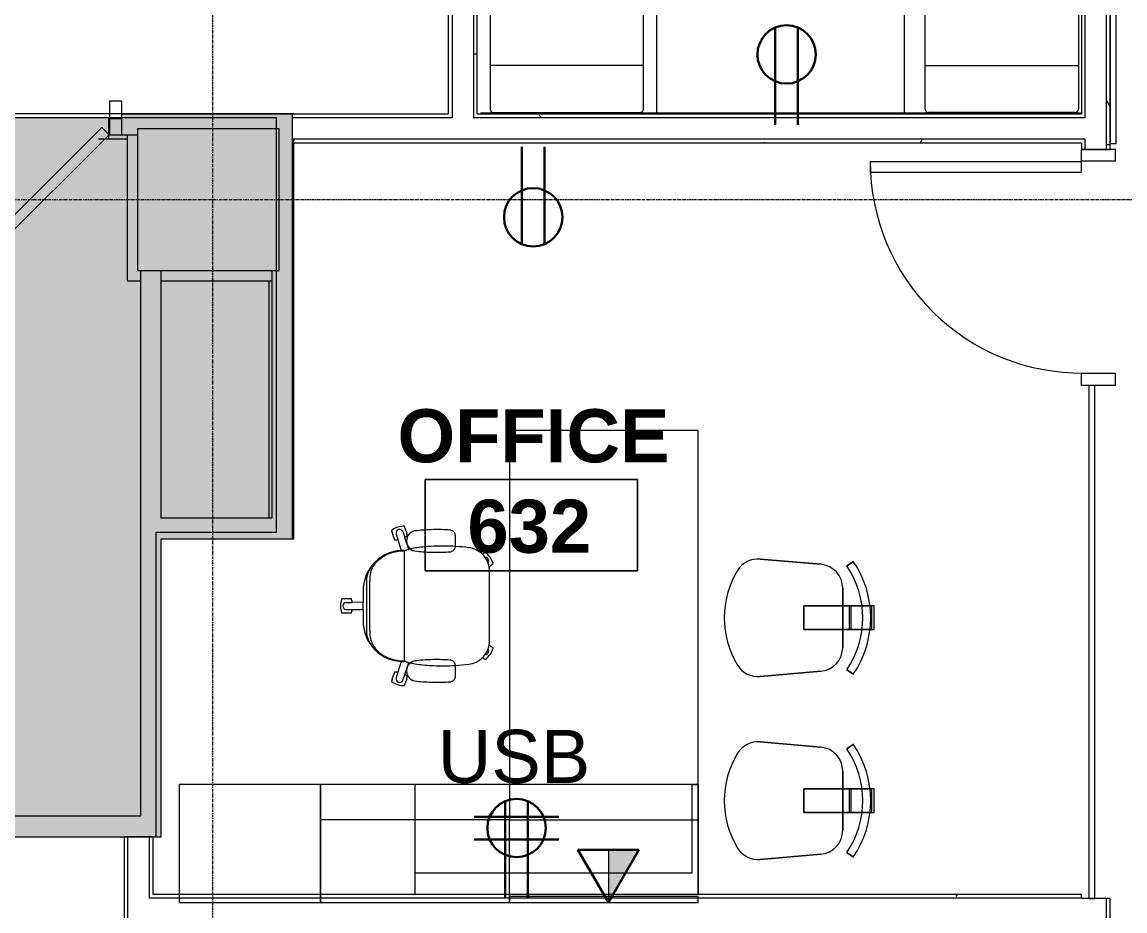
# Model space of a CAD drawing. Header units: inches. Extents: x 2468 to 4886, y -16 to 1381.
# Drawn here: x 3940.4 to 4127.4, y 699.6 to 850.2 of the extents above; entities that cross this region are included whole.
import ezdxf

# ---------------------------------------------------------------- set-up
doc = ezdxf.new("R2010")
doc.units = ezdxf.units.IN
doc.header["$MEASUREMENT"] = 0
doc.linetypes.add('Grid Line 1_2_', pattern=[0.875, 0.5, -0.125, 0.125, -0.125])
for name, color, linetype, lineweight in [('7200-WISCONSIN-AVE-6TH-FLOOR-031418_dwg', 8, 'Continuous', 9), ('A-ANNO-NOTE', 131, 'Continuous', 30), ('A-AREA-IDEN', 2, 'Continuous', 9), ('A-DETL-GENF', 92, 'Continuous', 9), ('A-DETL-THIN', 151, 'Continuous', 9), ('A-DOOR', 31, 'Continuous', 13), ('A-DOOR-FRAM', 31, 'Continuous', 20), ('A-GENM', 13, 'Continuous', 13), ('A-GLAZ-CURT', 52, 'Continuous', 9), ('A-WALL', 113, 'Continuous', 13), ('A-WALL-PATT', 111, 'Continuous', 13), ('Bb-col', 7, 'Continuous', 9), ('Bb-cor', 7, 'Continuous', 9), ('I-FURN', 30, 'Continuous', 9), ('I-WALL', 2, 'Continuous', 13), ('Propidex Polylines', 7, 'Continuous', 9), ('Q-CASE', 31, 'Continuous', 13), ('S-COLS', 52, 'Continuous', 13), ('S-GRID', 1, 'Continuous', 9)]:
    doc.layers.add(name, color=color, linetype=linetype, lineweight=lineweight)
doc.styles.add('Swis721 Lt BT', font='swissl.ttf', dxfattribs={"height": 9})
doc.styles.add('Swis721 Lt BT_B', font='', dxfattribs={"height": 9})
doc.styles.get('Swis721 Lt BT_B').set_extended_font_data('Swis721 Lt BT', bold=True)
pattern_1 = [(0, (0, 0), (30.72, 7.68), [1.267, -21.773, 1.267, -21.773, -122.88]), (0, (0, 0), (30.72, 7.68), [-46.08, 1.267, -44.813, 1.267, -21.773, -53.76]), (0, (0, 0), (30.72, 7.68), [-115.2, 1.267, -14.093, 1.267, -37.133]), (120, (11.52, 3.84), (-22.011075, 22.7643), [1.267, -21.773, 1.267, -21.773, -122.88]), (120, (11.52, 3.84), (-22.011075, 22.7643), [-46.08, 1.267, -44.813, 1.267, -21.773, -53.76]), (120, (11.52, 3.84), (-22.011075, 22.7643), [-115.2, 1.267, -14.093, 1.267, -37.133]), (240, (15.36, 19.2), (-8.708925, -30.4443), [1.267, -21.773, 1.267, -21.773, -122.88]), (240, (15.36, 19.2), (-8.708925, -30.4443), [-46.08, 1.267, -44.813, 1.267, -21.773, -53.76]), (240, (15.36, 19.2), (-8.708925, -30.4443), [-115.2, 1.267, -14.093, 1.267, -37.133])]

# ---------------------------------------------------------------- blocks, each defined once
blk = doc.blocks.new('Concrete-Rectangular-Column - 24 x 24-4901126-6TH FLOOR POWER _ SIGNAL')
at = {"layer": 'S-COLS', "lineweight": 9}
blk.add_hatch(color=7, dxfattribs=at).paths.add_polyline_path([(-12, -12), (12, -12), (12, 12), (-12, 12), (-12, 8.85)], flags=0)
at = {"layer": 'S-COLS', "color": 8, "lineweight": 20}
for p, q in [((12, 12), (-12, 12)), ((-12, 12), (-12, -12)), ((12, -12), (12, 12)), ((-12, -12), (12, -12))]:
    blk.add_line(p, q, dxfattribs=at)
blk = doc.blocks.new('Table-Teknion-Credenza_Top_for_Freestanding_Storage - CJCT20064-5115848-6TH FLOOR POWER _ SIGNAL')
at = {"layer": 'I-FURN'}
for p, q in [((-32, 8.625), (-32, -10)), ((32, -4), (32, 8.625)), ((32, -10), (32, -4)), ((-32, -10), (32, -10))]:
    blk.add_line(p, q, dxfattribs=at)
blk = doc.blocks.new('Storage-Teknion-Wall_Panel_Open_Shelves - CJWO3HF1432-5115850-6TH FLOOR POWER _ SIGNAL')
at = {"layer": 'I-FURN'}
for p, q in [((16, 1), (-16, 1)), ((-16, 1), (-16, -13)), ((16, -13), (16, 1)), ((-16, -13), (16, -13))]:
    blk.add_line(p, q, dxfattribs=at)
blk = doc.blocks.new('Storage-Teknion-Wall_Panel_Under_Wall_Mount_Storage_Tackable - CJWUT2HF32-5115851-6TH FLOOR POWER _ SIGNAL')
at = {"layer": 'I-FURN'}
for p, q in [((16, 0), (-16, 0)), ((-16, 0), (-16, -1)), ((-16, -1), (16, -1)), ((16, -1), (16, 0))]:
    blk.add_line(p, q, dxfattribs=at)
blk = doc.blocks.new('Support-Teknion-Power_Trunk_with_End_Gable - CJPTG292048-5122524-6TH FLOOR POWER _ SIGNAL')
at = {"layer": 'I-FURN'}
for p, q in [((23, 15), (24, 15)), ((23, 9), (23, 15)), ((24, 15), (24, 9)), ((23, 0), (23, 9)), ((24, 9), (24, -3.625)), ((-24, 0), (-8, 0)), ((-24, -3.625), (-24, 0)), ((-8, 0), (23, 0))]:
    blk.add_line(p, q, dxfattribs=at)
blk = doc.blocks.new('Table-Teknion-Run_Off_Fixed_Journal_Leg - CJRF3266-5115852-6TH FLOOR POWER _ SIGNAL')
at = {"layer": 'I-FURN'}
for p, q in [((33, 16), (-33, 16)), ((-33, 16), (-33, -16)), ((33, -16), (33, 16)), ((-33, -16), (33, -16))]:
    blk.add_line(p, q, dxfattribs=at)
blk = doc.blocks.new('Storage-Teknion-Tower_Pedestal_Coat_and_Open_Shelves - CJTPF692024-5115853-6TH FLOOR POWER _ SIGNAL')
at = {"layer": 'I-FURN'}
for p, q in [((12, 20), (-12, 20)), ((-12, 20), (-12, 0)), ((12, 0), (12, 20)), ((-12, 0), (12, 0))]:
    blk.add_line(p, q, dxfattribs=at)
blk = doc.blocks.new('Chair-Teknion-Projek - No Headrest_  Fixed T-Arms-5067827-6TH FLOOR POWER _ SIGNAL')
at = {"layer": 'I-FURN'}
for p, q in [((-1.18, 13.82), (-1.18, 13.45)), ((-1.18, 13.33), (-1.18, 12.66)), ((1.18, 13.45), (1.18, 13.82)), ((1.18, 12.66), (1.18, 13.33)), ((-1.18, 12.54), (-1.18, 12.17)), ((-0.61, 12.02), (-0.63, 10.17)), ((-0.6, 13.04), (-0.61, 12.02)), ((0.6, 13.04), (0.61, 12.02)), ((0.64, 10.17), (0.61, 12.02)), ((1.18, 12.17), (1.18, 12.54)), ((4.23, 9.61), (-4.23, 9.61)), ((-0.63, 10.17), (-2.65, 10.17)), ((-0.63, 10.17), (0.64, 10.17)), ((2.65, 10.17), (0.64, 10.17)), ((4.23, 9.07), (-4.23, 9.07)), ((-12.42, 5.28), (-12.78, 5.39)), ((-11.67, 5.03), (-12.31, 5.24)), ((-11.24, 4.3), (-12.21, 4.6)), ((-11.2, 4.88), (-11.56, 5)), ((11.56, 5), (11.2, 4.88)), ((12.22, 4.6), (11.24, 4.3)), ((12.31, 5.24), (11.67, 5.03)), ((12.78, 5.39), (12.42, 5.28)), ((-13.51, 3.15), (-13.15, 3.03)), ((-13.04, 2.99), (-12.4, 2.79)), ((-12.59, 3.46), (-11.62, 3.13)), ((-12.29, 2.75), (-11.93, 2.64)), ((-9.39, 3.16), (9.39, 3.16)), ((12.59, 3.46), (11.62, 3.13)), ((11.93, 2.64), (12.29, 2.75)), ((12.4, 2.79), (13.04, 2.99)), ((13.15, 3.03), (13.51, 3.15)), ((-11.87, -5.48), (-11.02, -5.48)), ((-11.02, -5.48), (-10.17, -5.48)), ((10.17, -5.48), (11.02, -5.48)), ((11.02, -5.48), (11.87, -5.48)), ((-8.86, -10.18), (-9.08, -10.49)), ((-8.76, -10.04), (-8.79, -10.09)), ((-6.88, -11.48), (-6.65, -11.17)), ((6.65, -11.17), (6.88, -11.48)), ((8.79, -10.09), (8.76, -10.04)), ((9.08, -10.49), (8.86, -10.18)), ((-7.17, -11.87), (-6.95, -11.57)), ((-5.91, -11.24), (5.91, -11.24)), ((6.95, -11.57), (7.17, -11.87))]:
    blk.add_line(p, q, dxfattribs=at)
at = {"layer": 'I-FURN', "flags": 128}
for points in [[(-9.39, 3.72), (-10.32, 4.01), (-11.24, 4.3)], [(11.24, 4.3), (10.32, 4.01), (9.39, 3.72)], [(-11.62, 3.13), (-10.6, 2.79), (-9.58, 2.44)], [(9.58, 2.44), (10.6, 2.79), (11.62, 3.13)]]:
    blk.add_lwpolyline(points, dxfattribs=at)
at = {"layer": 'I-FURN'}
for centre, radius, start, end in [((0, 10.37), 3.64, 71.0766, 108.9234), ((-1.12, 13.45), 0.062, 180, 255.4949), ((-1.12, 13.33), 0.062, 104.5051, 180), ((0, 12.99), 0.6, 4.6052, 175.3948), ((1.12, 13.45), 0.062, 284.5051, 0), ((1.12, 13.33), 0.062, 0, 75.4949), ((-1.12, 12.66), 0.062, 180, 255.4949), ((-1.12, 12.54), 0.062, 104.5051, 180), ((0, 15.62), 3.65, 251.125, 260.3423), ((0, 15.62), 3.65, 279.6577, 288.875), ((1.12, 12.66), 0.062, 284.5051, 0), ((1.12, 12.54), 0.062, 360, 75.4949), ((-2.65, 3.42), 6.75, 90, 128.2502), ((-4.23, 5.34), 4.26, 90, 110.8332), ((2.65, 3.42), 6.75, 51.7498, 90), ((4.23, 5.34), 4.26, 69.1668, 90), ((-2.64, 3.42), 6.76, 128.2502, 177.4222), ((-4.23, 5.34), 4.26, 110.8332, 127.5604), ((-4.46, 4.82), 4.25, 86.8142, 106.3928), ((4.46, 4.82), 4.25, 73.6072, 93.1858), ((4.23, 5.34), 4.26, 52.4396, 69.1668), ((2.64, 3.42), 6.76, 2.5778, 51.7498), ((-9.87, 3.21), 3.64, 143.0766, 180.9234), ((-12.36, 4.01), 0.6, 75.7003, 247.3948), ((-12.44, 5.22), 0.062, 356.5051, 72), ((-12.33, 5.18), 0.062, 72, 147.4949), ((-11.69, 4.98), 0.062, 356.5051, 72), ((-11.58, 4.94), 0.062, 72, 147.4949), ((-14.86, 4.83), 3.65, 351.6577, 0.875), ((14.86, 4.83), 3.65, 179.125, 188.3423), ((11.58, 4.94), 0.062, 32.5051, 108), ((11.69, 4.98), 0.062, 108, 183.4949), ((12.36, 4.01), 0.6, 292.6052, 103.3948), ((12.33, 5.18), 0.062, 32.5051, 108), ((12.44, 5.22), 0.062, 108, 183.4949), ((9.87, 3.21), 3.64, 359.0766, 36.9234), ((-13.13, 3.09), 0.062, 252, 327.4949), ((-13.02, 3.05), 0.062, 176.5051, 252), ((-11.07, 1.13), 1.68, 88.2371, 181.0514), ((-12.38, 2.85), 0.062, 252, 327.4949), ((-12.27, 2.81), 0.062, 176.5051, 252), ((-14.86, 4.83), 3.65, 323.125, 332.3423), ((-10.97, 1.13), 1.68, 358.9487, 91.7629), ((-1.73, 0.04), 8.21, 165.0008, 172.6326), ((-1.73, 0.04), 8.21, 163.0114, 165.0008), ((-5.24, 1.24), 4.5, 154.7303, 164.55), ((-3.3, 3.44), 6.1, 177.3817, 182.6183), ((10.97, 1.13), 1.68, 88.2371, 181.0513), ((5.25, 1.25), 4.49, 15.4405, 25.2792), ((2.64, 3.42), 6.76, 357.851, 2.702), ((1.73, 0.04), 8.21, 14.9992, 16.9886), ((1.73, 0.04), 8.21, 7.3674, 14.9992), ((11.07, 1.13), 1.68, 358.9486, 91.7629), ((14.86, 4.83), 3.65, 207.6577, 216.875), ((12.27, 2.81), 0.062, 288, 3.4949), ((12.38, 2.85), 0.062, 212.5051, 288), ((13.02, 3.05), 0.062, 288, 3.4949), ((13.13, 3.09), 0.062, 212.5051, 288), ((24.25, -3.32), 34.4, 172.6337, 177.3404), ((-24.25, -3.32), 34.4, 2.6596, 7.3663), ((24.63, -3.33), 34.78, 177.4079, 183.5219), ((-24.63, -3.33), 34.78, 356.4781, 2.5921), ((24.63, -3.33), 34.78, 183.5219, 187.2835), ((-24.63, -3.33), 34.78, 352.7165, 356.4781), ((-5.91, -7.24), 4, 187.2835, 224.5938), ((5.91, -7.24), 4, 315.4062, 352.7165), ((-6.1, -8.39), 3.64, 215.0766, 252.9234), ((-8.81, -10.22), 0.062, 68.5051, 144), ((-8.74, -10.12), 0.062, 144, 219.4949), ((-5.91, -7.24), 4, 224.5938, 259.2841), ((-7.64, -10.51), 0.6, 177.9823, 306.3956), ((-5.91, -7.24), 4, 259.2841, 270), ((5.91, -7.24), 4, 270, 280.7159), ((5.91, -7.24), 4, 280.7159, 315.4062), ((6.1, -8.39), 3.64, 287.0766, 324.9234), ((7.64, -10.51), 0.6, 233.6044, 2.0177), ((8.74, -10.12), 0.062, 320.5051, 36), ((8.81, -10.22), 0.062, 36, 111.4949), ((-6.93, -11.44), 0.062, 248.5051, 324), ((-7, -11.54), 0.062, 324, 39.4949), ((6.93, -11.44), 0.062, 216, 291.4949), ((7, -11.54), 0.062, 140.5051, 216)]:
    blk.add_arc(centre, radius, start, end, dxfattribs=at)
for points in [[(-5.66, 8.9), (-8.07, 8.21), (-9.33, 5.79), (-9.33, 3.16)], [(5.66, 8.9), (8.07, 8.21), (9.33, 5.79), (9.33, 3.16)], [(-12.75, 1.09), (-12.85, 0.16), (-12.97, -1.72), (-12.93, -3.6), (-12.86, -4.54)], [(-9.18, -4.54), (-9.11, -3.6), (-9.06, -1.72), (-9.18, 0.16), (-9.29, 1.09)], [(9.29, 1.09), (9.18, 0.16), (9.06, -1.72), (9.11, -3.6), (9.18, -4.54)], [(12.86, -4.54), (12.93, -3.6), (12.97, -1.72), (12.85, 0.16), (12.75, 1.09)], [(-12.86, -4.54), (-12.85, -4.63), (-12.82, -4.79), (-12.71, -5.02), (-12.55, -5.21), (-12.35, -5.36), (-12.12, -5.46), (-11.95, -5.48), (-11.87, -5.48)], [(-10.17, -5.48), (-10.08, -5.48), (-9.92, -5.46), (-9.68, -5.36), (-9.48, -5.21), (-9.32, -5.02), (-9.21, -4.79), (-9.18, -4.63), (-9.18, -4.54)], [(9.18, -4.54), (9.18, -4.63), (9.21, -4.79), (9.32, -5.02), (9.48, -5.21), (9.68, -5.36), (9.92, -5.46), (10.08, -5.48), (10.17, -5.48)], [(11.87, -5.48), (11.95, -5.48), (12.12, -5.46), (12.35, -5.36), (12.55, -5.21), (12.71, -5.02), (12.82, -4.79), (12.85, -4.63), (12.86, -4.54)]]:
    blk.add_open_spline(points, degree=3, dxfattribs=at)
blk = doc.blocks.new('Storage-Teknion-Pedestal_Unfinished_Top_2_High - CJPCSB2016-5115856-6TH FLOOR POWER _ SIGNAL')
at = {"layer": 'I-FURN'}
for p, q in [((-8, 18.625), (-8, 6)), ((8, 6), (8, 18.625)), ((-8, 6), (-8, 0)), ((8, 0), (8, 6)), ((-8, 0), (8, 0))]:
    blk.add_line(p, q, dxfattribs=at)
blk = doc.blocks.new('F-Chairs1 - Side 01-5241002-6TH FLOOR POWER _ SIGNAL')
at = {"layer": 'I-FURN'}
for p, q in [((2, 0), (-2, 0)), ((-2, 0), (-2, -0.46)), ((2, 0), (-2, 0)), ((-2, 0), (-2, -0.72)), ((2, -0.46), (2, 0)), ((2, -0.72), (2, 0)), ((-2, -0.46), (2, -0.46)), ((-2, -0.46), (2, -0.46)), ((-2, -0.72), (-2, -0.46)), ((-2, -0.72), (-2, -2.09)), ((-2, -2.09), (-2, -0.72)), ((2, -0.46), (2, -0.72)), ((2, -0.72), (2, -2.09)), ((2, -2.09), (2, -0.72)), ((-9.57, -3.52), (-8.8, -4.64)), ((-9.57, -3.52), (-8.8, -4.64)), ((-8.8, -4.64), (-9.57, -3.52)), ((-2, -2.09), (-2, -3.91)), ((-2, -4.21), (-2, -2.09)), ((2, -2.09), (2, -4.21)), ((2, -3.91), (2, -2.09)), ((8.8, -4.64), (9.57, -3.52)), ((8.8, -4.64), (9.57, -3.52)), ((9.57, -3.52), (8.8, -4.64)), ((5.02, -5.32), (-5.02, -5.32)), ((5.02, -5.32), (-5.02, -5.32)), ((-5.02, -5.32), (5.02, -5.32)), ((-2, -3.91), (-2, -5.32)), ((2, -3.91), (-2, -3.91)), ((-2, -4.21), (2, -4.21)), ((-2, -5.32), (-2, -4.21)), ((-2, -5.32), (-2, -11.91)), ((-2, -11.91), (-2, -5.32)), ((2, -5.32), (2, -3.91)), ((2, -4.21), (2, -5.32)), ((2, -5.32), (2, -11.91)), ((2, -11.91), (2, -5.32)), ((-9.07, -9.03), (-9.96, -19.32)), ((-9.07, -9.03), (-9.96, -19.32)), ((-9.96, -19.32), (-9.07, -9.03)), ((9.96, -19.32), (9.07, -9.03)), ((9.96, -19.32), (9.07, -9.03)), ((9.07, -9.03), (9.96, -19.32)), ((2, -11.91), (-2, -11.91)), ((-2, -11.91), (2, -11.91))]:
    blk.add_line(p, q, dxfattribs=at)
for centre, radius, start, end in [((0, -17.51), 16.94, 55.6197, 124.3803), ((0, -17.51), 16.94, 55.6197, 124.3803), ((0, -17.51), 16.94, 55.6197, 124.3803), ((0, -17.51), 15.59, 55.6197, 124.3803), ((0, -17.51), 15.59, 55.6197, 124.3803), ((0, -17.51), 15.59, 55.6197, 124.3803), ((-5.02, -9.38), 4.06, 90, 175.0303), ((-5.02, -9.38), 4.06, 90, 175.0303), ((-5.02, -9.38), 4.06, 90, 175.0303), ((5.02, -9.38), 4.06, 4.9697, 90), ((5.02, -9.38), 4.06, 4.9697, 90), ((5.02, -9.38), 4.06, 4.9697, 90), ((-5.91, -19.67), 4.06, 175.0303, 238.407), ((-5.91, -19.67), 4.06, 175.0303, 238.407), ((-5.91, -19.67), 4.06, 175.0303, 238.407), ((5.91, -19.67), 4.06, 301.593, 4.9697), ((5.91, -19.67), 4.06, 301.593, 4.9697), ((5.91, -19.67), 4.06, 301.593, 4.9697), ((0, -10.06), 15.35, 238.407, 301.593), ((0, -10.06), 15.35, 238.407, 301.593), ((0, -10.06), 15.35, 238.407, 301.593)]:
    blk.add_arc(centre, radius, start, end, dxfattribs=at)
blk = doc.blocks.new('Single Flush - OTJ_SOLIDFLUSH_ALUM-6376844-6TH FLOOR POWER _ SIGNAL')
at = {"layer": 'A-DOOR', "lineweight": 20}
for p, q in [((16.15625, 38.25), (16.15625, 2.4375)), ((17.90625, 38.25), (16.15625, 38.25)), ((17.90625, 2.4375), (17.90625, 38.25)), ((16.15625, 2.4375), (17.90625, 2.4375))]:
    blk.add_line(p, q, dxfattribs=at)
at = {"layer": 'A-DOOR', "lineweight": 9}
blk.add_arc((17.90625, 2.4375), 35.8125, 90, 180.5, dxfattribs=at)
at = {"layer": 'A-DOOR-FRAM'}
for p, q in [((-20, -3.3125), (-20, 2.4375)), ((-20, 2.4375), (-18, 2.4375)), ((-18, -3.3125), (-18, 2.4375)), ((18.000004, -3.3125), (18.000004, 2.4375)), ((18.000004, 2.4375), (20.000004, 2.4375)), ((20.000004, -3.3125), (20.000004, 2.4375)), ((-20, -3.3125), (-18, -3.3125)), ((18.000004, -3.3125), (20.000004, -3.3125))]:
    blk.add_line(p, q, dxfattribs=at)
blk = doc.blocks.new('System Panel - Glazed-6377253-6TH FLOOR POWER _ SIGNAL')
at = {"layer": 'A-GLAZ-CURT', "lineweight": 13}
for p, q in [((43.47, 0.5), (-43.47, 0.5)), ((-43.47, 0.5), (-43.47, -0.5)), ((43.47, -0.5), (43.47, 0.5)), ((-43.47, -0.5), (43.47, -0.5))]:
    blk.add_line(p, q, dxfattribs=at)
blk = doc.blocks.new('Steelcase - Migration - Desk - Rectangular - 35D x 64W-6014792-6TH FLOOR POWER _ SIGNAL')
at = {"layer": 'I-FURN'}
for p, q in [((35, 11.22), (-27.5, 11.22)), ((35, -30.78), (35, 11.22)), ((-27.5, -30.78), (35, -30.78)), ((31.93, -31.27), (31.93, -30.78)), ((31.93, -30.78), (34.14, -30.78)), ((32.05, -31.39), (34.01, -31.39)), ((34.14, -30.78), (34.14, -31.28))]:
    blk.add_line(p, q, dxfattribs=at)
for centre, radius, start, end in [((32.05, -31.27), 0.123, 180, 270), ((34.01, -31.26), 0.134, 270, 352.4571)]:
    blk.add_arc(centre, radius, start, end, dxfattribs=at)
blk = doc.blocks.new('Single Flush - OTJ_SOLIDFLUSH_ALUM-6345899-6TH FLOOR POWER _ SIGNAL')
at = {"layer": 'A-DOOR', "color": 8, "lineweight": 20}
for p, q in [((-8.65, -25.84), (16.67, -0.51)), ((17.91, -1.75), (-7.42, -27.07)), ((16.67, -0.51), (17.91, -1.75)), ((-7.42, -27.07), (-8.65, -25.84))]:
    blk.add_line(p, q, dxfattribs=at)
at = {"layer": 'A-DOOR', "lineweight": 9}
blk.add_arc((17.91, -1.75), 35.81, 179.5, 225, dxfattribs=at)
at = {"layer": 'A-DOOR-FRAM', "color": 8}
for p, q in [((-20, 4), (-20, -1.75)), ((-20, 4), (-18, 4)), ((-18, 4), (-18, -1.75)), ((18, 4), (18, -1.75)), ((18, 4), (20, 4)), ((20, 4), (20, -1.75)), ((-20, -1.75), (-18, -1.75)), ((18, -1.75), (20, -1.75))]:
    blk.add_line(p, q, dxfattribs=at)
blk = doc.blocks.new('Casework 6 - Casework 6-6056815-6TH FLOOR POWER _ SIGNAL')
at = {"layer": 'Q-CASE', "lineweight": 20}
for p, q in [((4017.8, 898.25), (4013.5, 898.25)), ((4013.5, 898.25), (4013.5, 897.25)), ((4017.8, 897.25), (4017.8, 898.25)), ((4124.5, 898.25), (4120, 898.25)), ((4120, 898.25), (4120, 897.25)), ((4124.5, 897.25), (4124.5, 898.25)), ((4124.87, 898.25), (4124.87, 829.63)), ((4125.87, 898.25), (4124.87, 898.25)), ((4125.87, 829.63), (4125.87, 898.25)), ((4013.5, 897.25), (4017.8, 897.25)), ((4120, 897.25), (4124.5, 897.25)), ((4124.87, 829.63), (4125.87, 829.63))]:
    blk.add_line(p, q, dxfattribs=at)
blk = doc.blocks.new('Playback_2_Seater _1_ - Playback_2_Seater _1_-6285491-6TH FLOOR POWER _ SIGNAL')
at = {"layer": 'I-FURN'}
for p, q in [((30.41, 0), (-30.41, 0)), ((-23.03, -25.98), (-23.03, 0)), ((23.03, 0), (23.03, -25.98)), ((-31, -0.59), (-31, -25.39)), ((31, -25.39), (31, -0.59)), ((-30.41, -25.98), (30.41, -25.98))]:
    blk.add_line(p, q, dxfattribs=at)
for centre, start, end in [((30.41, -0.59), 0, 90), ((-30.41, -0.59), 90, 180), ((-30.41, -25.39), 180, 270), ((30.41, -25.39), 270, 0)]:
    blk.add_arc(centre, 0.591, start, end, dxfattribs=at)
blk = doc.blocks.new('Playback_2_Seater _1_ - Playback_2_Seater _1_-6286910-6TH FLOOR POWER _ SIGNAL')
at = {"layer": 'I-FURN'}
for p, q in [((-31, 0.59), (-31, 25.39)), ((-30.41, 25.98), (30.41, 25.98)), ((-23.03, 25.98), (-23.03, 0)), ((23.03, 0), (23.03, 25.98)), ((31, 25.39), (31, 0.59)), ((30.41, 0), (-30.41, 0))]:
    blk.add_line(p, q, dxfattribs=at)
for centre, start, end in [((-30.41, 25.39), 90, 180), ((30.41, 25.39), 360, 90), ((-30.41, 0.59), 180, 270), ((30.41, 0.59), 270, 360)]:
    blk.add_arc(centre, 0.591, start, end, dxfattribs=at)
blk = doc.blocks.new('7200-WISCONSIN-AVE-6TH-FLOOR-031418_dwg-5450642-6TH FLOOR POWER _ SIGNAL')
at = {"layer": 'Bb-col'}
for p, q in [((3958.25, 831.12), (3958.25, 806.38)), ((3958.25, 806.38), (3960.5, 806.38)), ((3964, 806.38), (3982.75, 806.38))]:
    blk.add_line(p, q, dxfattribs=at)
at = {"layer": 'Bb-cor'}
for p, q in [((3955.12, 830.38), (3953.38, 830.38)), ((3982.25, 806.38), (3982.25, 766.13)), ((3960.5, 715.63), (3783.5, 715.63))]:
    blk.add_line(p, q, dxfattribs=at)
at = {"layer": 'Bb-cor', "flags": 128}
blk.add_lwpolyline([(3958.25, 830.38), (3955.12, 830.38), (3955.12, 833.88), (3957.25, 833.88)], dxfattribs=at)
at = {"layer": 'Propidex Polylines'}
blk.add_line((3986.5, 834.63), (3912.5, 834.63), dxfattribs=at)
at = {"layer": 'Propidex Polylines', "flags": 128}
blk.add_lwpolyline([(3986.25, 762.63), (3986.5, 762.63), (3986.5, 829.75)], dxfattribs=at)
blk = doc.blocks.new('Room Tag - Room Name and Number-3379422-6TH FLOOR POWER _ SIGNAL')
at = {"layer": 'A-AREA-IDEN'}
for p, q in [((-0.1881, -0.1636), (-0.1881, -0.0018)), ((-0.1881, -0.0018), (0.1869, -0.0018)), ((0.1869, -0.0018), (-0.1881, -0.0018)), ((-0.1881, -0.0018), (-0.1881, -0.1636)), ((0.1869, -0.0018), (0.1869, -0.1636)), ((0.1869, -0.1636), (0.1869, -0.0018)), ((0.1869, -0.1636), (-0.1881, -0.1636)), ((-0.1881, -0.1636), (0.1869, -0.1636))]:
    blk.add_line(p, q, dxfattribs=at)

msp = doc.modelspace()

# ---------------------------------------------------------------- hatches: boundary and pattern name
at = {"layer": 'A-ANNO-NOTE', "lineweight": 9}
msp.add_hatch(color=256, dxfattribs=at).paths.add_polyline_path([(4039.8, 700.99), (4044.96, 709.93), (4039.8, 709.93), (4039.8, 702.88)], flags=0)
at = {"layer": 'A-DETL-GENF'}
h = msp.add_hatch(color=9, dxfattribs=at)
h.paths.add_polyline_path([(3783.5, 691.12), (3829.75, 691.12), (3829.75, 712.12), (3783.5, 712.12), (3783.5, 709.01)], flags=0)
h.paths.add_polyline_path([(3839.7, 715.62), (3960.5, 715.62), (3960.5, 808.12), (3960, 808.12), (3960, 831.12), (3957.25, 831.12), (3957.25, 833.98), (3917.25, 833.98), (3917.25, 831.12), (3916, 831.12), (3916, 808.62), (3783.5, 808.62), (3783.5, 715.62), (3835.12, 715.62)], flags=0)
h.paths.add_polyline_path([(3780, 715.62), (3780, 831.12), (3744, 831.12), (3744, 808.12), (3720, 808.12), (3720, 831.12), (3718.25, 831.12), (3718.25, 833.98), (3678.25, 833.98), (3678.25, 831.12), (3676, 831.12), (3676, 715.62), (3776.06, 715.62)], flags=0)
h.paths.add_polyline_path([(3672.5, 715.62), (3672.5, 831.12), (3643.5, 831.12), (3643.5, 715.62)], flags=0)
h.paths.add_polyline_path([(3969.31, 766.13), (3982.75, 766.13), (3982.75, 808.12), (3964, 808.12), (3964, 766.13)], flags=0)
h.paths.add_polyline_path([(2815.72, 1310.42), (2809.11, 1330.21), (2811, 1330.85), (2817.62, 1311.05)], flags=0)
h.paths.add_polyline_path([(2662.35, 805.76), (2833.81, 865.19), (2817.01, 915.45), (2808.71, 912.67), (2787.78, 975.27), (2795.61, 977.89), (2771.67, 1049.52), (2757.94, 1044.93), (2750.33, 1067.69), (2773.1, 1075.3), (2780.7, 1052.54), (2776.41, 1051.1), (2801.46, 976.15), (2793.63, 973.54), (2812.34, 917.58), (2819.22, 919.88), (2837.85, 864.14), (2922.38, 892.4), (2921.3, 895.52), (2921.77, 895.69), (2903.61, 948.09), (2940.61, 960.46), (2946.33, 943.39), (2990.89, 958.29), (2982.89, 982.23), (2986.21, 983.34), (2986.92, 981.21), (3035.29, 997.38), (3034.02, 1001.17), (3037.82, 1002.44), (3036.55, 1006.23), (3040.34, 1007.5), (3028.3, 1043.54), (3024.5, 1042.29), (3023.23, 1046.07), (3019.44, 1044.8), (3018.17, 1048.59), (3012.48, 1046.69), (3011.37, 1050.01), (3045.52, 1061.42), (2993.52, 1216.96), (2845.1, 1167.35), (2876.96, 1072.03), (2919.16, 1086.14), (2939.29, 1025.91), (2968.69, 1035.74), (2973.53, 1021.28), (2970.21, 1020.17), (2966.48, 1031.31), (2929.08, 1018.81), (2927.97, 1022.13), (2930.76, 1023.06), (2912.53, 1077.6), (2868.9, 1063.01), (2887.13, 1008.48), (2895.72, 1011.35), (2896.83, 1008.03), (2884.92, 1004.05), (2834.67, 1154.37), (2833.37, 1153.94), (2826.91, 1173.26), (2846.23, 1179.72), (2836.84, 1207.82), (2848.69, 1211.78), (2857.89, 1184.28), (2938.5, 1211.22), (2906.8, 1306.07), (2826.19, 1279.12), (2835.38, 1251.61), (2823.52, 1247.65), (2803.89, 1306.46), (2815.72, 1310.42), (2824.92, 1282.91), (2905.53, 1309.86), (2897.68, 1333.34), (2810.17, 1333.34), (2810.92, 1331.08), (2809.03, 1330.45), (2808.06, 1333.34), (2661, 1333.34), (2670.13, 1306.03), (2658.28, 1302.07), (2649.08, 1329.57), (2560.85, 1300.08), (2592.56, 1205.24), (2680.78, 1234.73), (2671.59, 1262.24), (2683.45, 1266.2), (2703.1, 1207.4), (2691.25, 1203.43), (2682.05, 1230.94), (2593.82, 1201.45), (2625.53, 1106.6), (2713.76, 1136.1), (2704.56, 1163.6), (2716.42, 1167.56), (2725.81, 1139.47), (2745.11, 1145.92), (2751.57, 1126.59), (2751.21, 1126.48), (2763.58, 1089.49), (2758.84, 1087.9), (2742.83, 1135.8), (2576.39, 1080.16), (2605.71, 992.43), (2750.33, 1040.78), (2751.44, 1037.46), (2603.5, 988), (2506.5, 1278.2), (2552.5, 1293.58), (2553.61, 1290.26), (2510.93, 1275.99), (2574.8, 1084.9), (2617.47, 1099.17), (2616.04, 1103.43), (2622.21, 1105.49), (2546.04, 1333.34), (2499.16, 1333.34), (2499.16, 1306.46), (2495.66, 1306.46), (2495.66, 1333.34), (2470.57, 1333.34), (2470.57, 1306.46), (2484.96, 1306.46), (2588.65, 996.28), (2597.66, 999.29), (2660.71, 810.66)], flags=0)
h.paths.add_polyline_path([(3830.75, 812.12), (3885.5, 812.12), (3885.5, 831.12), (3872, 831.12), (3872, 833.98), (3797, 833.98), (3797, 831.12), (3783.5, 831.12), (3783.5, 812.12), (3829.54, 812.12)], flags=0)
h.paths.add_polyline_path([(3912.5, 812.12), (3912.5, 831.12), (3889, 831.12), (3889, 812.12)], flags=0)
h.paths.add_polyline_path([(3678.54, 896.62), (3714.46, 896.62), (3714.46, 1046.38), (3693.25, 1046.38), (3693.25, 1073.88), (3714.46, 1073.88), (3714.46, 1311.48), (3712, 1311.48), (3712, 1309.88), (3710, 1309.88), (3710, 1311.48), (3634, 1311.48), (3634, 1309.88), (3632, 1309.88), (3632, 1311.48), (3592, 1311.48), (3592, 1309.88), (3590, 1309.88), (3590, 1311.48), (3514, 1311.48), (3514, 1309.88), (3512, 1309.88), (3512, 1311.48), (3472, 1311.48), (3472, 1309.88), (3470, 1309.88), (3470, 1311.48), (3394, 1311.48), (3394, 1309.88), (3392, 1309.88), (3392, 1311.48), (3352, 1311.48), (3352, 1309.88), (3350, 1309.88), (3350, 1311.48), (3274, 1311.48), (3274, 1309.88), (3272, 1309.88), (3272, 1311.48), (3232, 1311.48), (3232, 1309.88), (3230, 1309.88), (3230, 1311.48), (3154, 1311.48), (3154, 1309.88), (3152, 1309.88), (3152, 1311.48), (3112, 1311.48), (3112, 1309.88), (3110, 1309.88), (3110, 1311.48), (3034, 1311.48), (3034, 1309.88), (3032, 1309.88), (3032, 1307.13), (2992.74, 1307.13), (2992.74, 1311.48), (2975.11, 1311.48), (3002.76, 1228.75), (2949.18, 1210.84), (2951.16, 1204.91), (2994.79, 1219.49), (3047.41, 1062.06), (3050.26, 1063.01), (3011, 1180.45), (3011, 1285.62), (3013, 1285.62), (3013, 1180.77), (3071.49, 1005.79), (2988.03, 977.89), (2998.69, 946.01), (2917.44, 918.86), (2925.15, 896.62), (3527.55, 896.62)], flags=0)
h.paths.add_polyline_path([(2917.41, 918.96), (2918.1, 919.19), (2939.36, 929.99), (2916.26, 922.27)], flags=0)
h.paths.add_polyline_path([(2915.93, 923.23), (2942.21, 932.01), (2934.61, 954.76), (2908.07, 945.89), (2908.46, 944.78)], flags=0)
h.paths.add_polyline_path([(2945.53, 933.12), (2946.01, 933.28), (2944.47, 937.89), (2943.99, 937.73)], flags=0)
h.paths.add_polyline_path([(2949.33, 934.39), (2993.9, 949.29), (2992.36, 953.9), (2947.79, 939), (2949.14, 934.95)], flags=0)
h.paths.add_polyline_path([(2942.53, 942.12), (2943, 942.28), (2938.4, 956.03), (2937.93, 955.87), (2942.21, 943.05)], flags=0)
h.paths.add_polyline_path([(3037.19, 998.01), (3068.49, 1008.47), (3051.21, 1060.16), (3050.73, 1060), (3058.34, 1037.24), (3035.58, 1029.63), (3027.97, 1052.39), (3019.91, 1049.7), (3020.7, 1047.33), (3024.5, 1048.6), (3025.76, 1044.8), (3029.56, 1046.07), (3042.87, 1006.24), (3039.08, 1004.97), (3040.34, 1001.17), (3036.55, 999.91), (3037.15, 998.14)], flags=0)
h.paths.add_polyline_path([(3240, 1048.12), (3240, 1072.12), (3264, 1072.12), (3264, 1048.12)], flags=0)
h.paths.add_polyline_path([(3714.46, 1049.38), (3714.46, 1070.88), (3696.25, 1070.88), (3696.25, 1049.38)], flags=0)
h.paths.add_polyline_path([(3484.88, 1050.25), (3484.88, 1064.25), (3499.63, 1064.25), (3499.63, 1050.25)], flags=0)
h.paths.add_polyline_path([(3505.94, 1050.25), (3505.94, 1064.25), (3520.69, 1064.25), (3520.69, 1050.25)], flags=0)
h.paths.add_polyline_path([(2865.58, 1068.23), (2875.06, 1071.4), (2842.56, 1168.61), (2849.2, 1170.83), (2847.3, 1176.52), (2831.18, 1171.13), (2864.52, 1071.4)], flags=0)
h.paths.add_polyline_path([(2727.51, 1134.37), (2741.72, 1139.12), (2741.56, 1139.59), (2727.35, 1134.84)], flags=0)
h.paths.add_polyline_path([(2726.42, 1138.35), (2742.56, 1143.75), (2734.17, 1141.6), (2726.22, 1138.94), (2726.25, 1138.86)], flags=0)
h.paths.add_polyline_path([(2702.67, 1162.97), (2696.05, 1182.77), (2697.94, 1183.4), (2704.56, 1163.6)], flags=0)
h.paths.add_polyline_path([(2695.97, 1183), (2689.35, 1202.8), (2691.25, 1203.43), (2697.86, 1183.64), (2696.05, 1183.03)], flags=0)
h.paths.add_polyline_path([(2848.69, 1211.78), (2842.08, 1231.58), (2843.97, 1232.21), (2850.59, 1212.41), (2849.2, 1211.95)], flags=0)
h.paths.add_polyline_path([(2941.82, 1212.33), (2998.25, 1231.2), (2964.11, 1333.34), (2901.37, 1333.34), (2941.13, 1214.39)], flags=0)
h.paths.add_polyline_path([(2842, 1231.82), (2835.38, 1251.61), (2837.28, 1252.25), (2843.89, 1232.45), (2842.08, 1231.84)], flags=0)
h.paths.add_polyline_path([(2669.69, 1261.6), (2663.08, 1281.4), (2664.97, 1282.03), (2671.59, 1262.24)], flags=0)
h.paths.add_polyline_path([(2663, 1281.64), (2656.38, 1301.44), (2658.28, 1302.07), (2664.89, 1282.27), (2663.08, 1281.66)], flags=0)
h.paths.add_polyline_path([(3484.88, 1293.13), (3484.87, 1293.13), (3484.88, 1307.13), (3499.62, 1307.13), (3499.62, 1293.13)], flags=0)
h.paths.add_polyline_path([(3244.62, 1293.13), (3244.62, 1307.13), (3259.37, 1307.13), (3259.37, 1293.13)], flags=0)
h.paths.add_polyline_path([(3011, 1293.13), (3004.37, 1293.13), (3004.37, 1307.13), (3019.12, 1307.13), (3019.12, 1293.13), (3013, 1293.13)], flags=0)
h.paths.add_polyline_path([(2559.58, 1303.87), (2647.74, 1333.34), (2549.73, 1333.34), (2558.72, 1306.46)], flags=0)
at = {"layer": 'A-WALL-PATT', "lineweight": 9}
h = msp.add_hatch(dxfattribs=at)
h.set_pattern_fill('FP_1', color=256, style=0, pattern_type=2)
h.set_pattern_definition(pattern_1)
h.paths.add_polyline_path([(4017.55, 829.74), (4017.55, 830.37), (4016.92, 830.37), (4016.92, 829.74)], flags=0)
h.paths.add_polyline_path([(4016.92, 833.99), (4017.55, 833.99), (4017.55, 897.25), (4016.92, 897.25), (4016.92, 834.62)], flags=0)
h = msp.add_hatch(dxfattribs=at)
h.set_pattern_fill('FP_1', color=256, style=0, pattern_type=2)
h.set_pattern_definition(pattern_1)
h.paths.add_polyline_path([(4120.62, 570.63), (4120.62, 575.12), (4120, 575.12), (4120, 570.63)], flags=0)
h.paths.add_polyline_path([(4120, 694.99), (4120.62, 694.99), (4120.62, 698.12), (4120, 698.12), (4120, 697.49)], flags=0)
h.paths.add_polyline_path([(4120, 828.63), (4120.62, 828.63), (4120.62, 830.37), (4120, 830.37), (4120, 828.97)], flags=0)
h.paths.add_polyline_path([(4120, 833.99), (4120.62, 833.99), (4120.62, 897.13), (4120, 897.13), (4120, 834.62)], flags=0)
h = msp.add_hatch(dxfattribs=at)
h.set_pattern_fill('FP_1', color=256, style=0, pattern_type=2)
h.set_pattern_definition(pattern_1)
h.paths.add_polyline_path([(4124.87, 566.38), (4124.87, 575.12), (4124.25, 575.12), (4124.25, 566.38)], flags=0)
h.paths.add_polyline_path([(4124.87, 694.99), (4124.87, 701.68), (4124.25, 701.68), (4124.25, 694.99)], flags=0)
h.paths.add_polyline_path([(4124.87, 828.63), (4124.87, 897.13), (4124.25, 897.13), (4124.25, 828.63)], flags=0)
h = msp.add_hatch(color=7, dxfattribs=at)
h.paths.add_polyline_path([(3986.25, 831.12), (3986.25, 834.62), (3957.25, 834.62), (3957.25, 831.12), (3960, 831.12), (3960, 832.12), (3984, 832.12), (3984, 831.12)], flags=0)
h.paths.add_polyline_path([(3917.25, 831.12), (3917.25, 834.62), (3872, 834.62), (3872, 831.12), (3916, 831.12)], flags=0)
h.paths.add_polyline_path([(3718.86, 831.12), (3720, 831.12), (3720, 832.12), (3744, 832.12), (3744, 831.12), (3797, 831.12), (3797, 834.62), (3718.25, 834.62), (3718.25, 831.12)], flags=0)
h.paths.add_polyline_path([(3676, 831.12), (3678.25, 831.12), (3678.25, 834.62), (3643.5, 834.62), (3643.5, 831.12), (3672.5, 831.12)], flags=0)
h = msp.add_hatch(dxfattribs=at)
h.set_pattern_fill('FP_1', color=256, style=0, pattern_type=2)
h.set_pattern_definition(pattern_1)
h.paths.add_polyline_path([(4047.98, 833.99), (4120, 833.99), (4120, 834.62), (4017.55, 834.62), (4017.55, 833.99), (4045.73, 833.99)], flags=0)
for points in [[(3986.25, 762.63), (3986.25, 831.12), (3984, 831.12), (3984, 808.12), (3982.75, 808.12), (3982.75, 762.63)], [(3962, 712.12), (3964, 712.12), (3964, 808.12), (3960.5, 808.12), (3960.5, 712.13), (3962, 712.13)], [(3982.75, 762.63), (3982.75, 766.13), (3964, 766.13), (3964, 762.63), (3980.54, 762.63)]]:
    msp.add_hatch(color=7, dxfattribs=at).paths.add_polyline_path(points, flags=0)
h = msp.add_hatch(dxfattribs=at)
h.set_pattern_fill('FP_1', color=256, style=0, pattern_type=2)
h.set_pattern_definition(pattern_1)
h.paths.add_polyline_path([(4013.3, 829.74), (4016.92, 829.74), (4016.92, 830.37), (3986.25, 830.37), (3986.25, 829.74), (4012.67, 829.74)], flags=0)
h = msp.add_hatch(dxfattribs=at)
h.set_pattern_fill('FP_1', color=256, style=0, pattern_type=2)
h.set_pattern_definition(pattern_1)
h.paths.add_polyline_path([(4089.98, 829.74), (4120, 829.74), (4120, 830.37), (4017.55, 830.37), (4017.55, 829.74), (4056.04, 829.74)], flags=0)
h = msp.add_hatch(color=7, dxfattribs=at)
h.paths.add_polyline_path([(3783.5, 712.12), (3960.5, 712.12), (3960.5, 715.62), (3783.5, 715.62)], flags=0)
h.paths.add_polyline_path([(3722.62, 712.12), (3780, 712.12), (3780, 715.62), (3643.5, 715.62), (3643.5, 712.12), (3722, 712.12)], flags=0)
h = msp.add_hatch(dxfattribs=at)
h.set_pattern_fill('FP_1', color=256, style=0, pattern_type=2)
h.set_pattern_definition(pattern_1)
h.paths.add_polyline_path([(3958.37, 594.37), (3958.37, 712.12), (3957.75, 712.12), (3957.75, 594.37)], flags=0)
h = msp.add_hatch(dxfattribs=at)
h.set_pattern_fill('FP_1', color=256, style=0, pattern_type=2)
h.set_pattern_definition(pattern_1)
h.paths.add_polyline_path([(3964, 701.74), (3967.03, 701.74), (3967.03, 702.37), (3962.62, 702.37), (3962.62, 701.74)], flags=0)
h.paths.add_polyline_path([(4120, 701.74), (4120, 702.37), (4023.03, 702.37), (4023.03, 701.99), (4055.03, 701.99), (4055.03, 701.74), (4056.04, 701.74)], flags=0)

# ---------------------------------------------------------------- linework, layer by layer
at = {"layer": 'A-ANNO-NOTE'}
for p, q in [((4068.09, 832.77), (4068.09, 849.3)), ((4071.92, 832.77), (4071.92, 849.3)), ((4025.14, 829.09), (4025.14, 812.56)), ((4028.97, 829.09), (4028.97, 812.56)), ((4022.33, 701.65), (4022.33, 718.17)), ((4026.16, 701.65), (4026.16, 718.17)), ((4017.07, 715.52), (4031.42, 715.52)), ((4017.07, 711.69), (4031.42, 711.69)), ((4039.8, 700.99), (4034.64, 709.93)), ((4034.64, 709.93), (4044.96, 709.93)), ((4039.8, 700.99), (4044.96, 709.93))]:
    msp.add_line(p, q, dxfattribs=at)
at = {"layer": 'A-ANNO-NOTE', "lineweight": 9}
for p, q in [((4039.8, 700.99), (4044.96, 709.93)), ((4044.96, 709.93), (4039.8, 709.93)), ((4039.8, 709.93), (4039.8, 700.99))]:
    msp.add_line(p, q, dxfattribs=at)
at = {"layer": 'A-ANNO-NOTE'}
for centre in [(4070.01, 844.73), (4027.06, 817.13), (4024.24, 713.61)]:
    msp.add_circle(centre, 4.95, dxfattribs=at)
at = {"layer": 'A-DETL-THIN'}
for p, q in [((3983.54, 833.98), (3642.66, 833.98)), ((3983.54, 763.73), (3983.54, 833.98)), ((3963.16, 712.13), (3963.16, 763.73)), ((3963.16, 763.73), (3983.54, 763.73)), ((3830.75, 712.13), (3963.16, 712.13))]:
    msp.add_line(p, q, dxfattribs=at)
at = {"layer": 'A-GENM', "lineweight": 9}
for p, q in [((4018.14, 834.77), (4120, 834.77)), ((4047.98, 834.77), (4018.14, 834.77)), ((4042.76, 834.77), (4120, 834.77)), ((4047.98, 834.77), (4042.76, 834.77)), ((4089.98, 834.77), (4047.98, 834.77)), ((4089.98, 834.77), (4047.98, 834.77)), ((4120, 834.77), (4089.98, 834.77)), ((4120, 834.77), (4089.98, 834.77))]:
    msp.add_line(p, q, dxfattribs=at)
at = {"layer": 'A-WALL'}
for p, q in [((4016.92, 897.25), (4016.92, 833.99)), ((4120.62, 833.99), (4120.62, 897.13)), ((4124.25, 828.63), (4124.25, 897.13)), ((4013.3, 892.98), (4013.3, 833.99)), ((4013.3, 833.99), (3986.25, 833.99)), ((4120.62, 833.99), (4016.92, 833.99)), ((4120.62, 830.37), (3986.25, 830.37)), ((4120.62, 828.63), (4120.62, 830.37)), ((3958.37, 594.37), (3958.37, 712.13)), ((3962, 701.74), (3962, 712.13)), ((4120, 701.74), (3962, 701.74)), ((4124.25, 694.99), (4124.25, 701.68))]:
    msp.add_line(p, q, dxfattribs=at)
at = {"layer": 'A-WALL', "color": 55}
msp.add_line((3986.25, 831.12), (3986.25, 834.62), dxfattribs=at)
at = {"layer": 'I-WALL'}
for p, q in [((4017.55, 834.62), (4017.55, 897.25)), ((4120, 897.13), (4120, 834.62)), ((4124.87, 828.63), (4124.87, 897.13)), ((4012.67, 892.36), (4012.67, 834.62)), ((4012.67, 834.62), (3986.25, 834.62)), ((4120, 834.62), (4017.55, 834.62)), ((3986.25, 829.74), (4120, 829.74)), ((4120, 829.74), (4120, 828.63)), ((4120, 828.63), (4124.87, 828.63)), ((3957.75, 712.13), (3957.75, 565.87)), ((3962.62, 712.13), (3957.75, 712.13)), ((3962.62, 702.37), (3962.62, 712.13)), ((4120, 702.37), (3962.62, 702.37)), ((4120, 701.68), (4120, 702.37)), ((4124.87, 701.68), (4120, 701.68)), ((4124.87, 694.99), (4124.87, 701.68))]:
    msp.add_line(p, q, dxfattribs=at)
at = {"layer": 'I-WALL', "color": 8, "lineweight": 20}
for p, q in [((3986.25, 834.62), (3957.25, 834.62)), ((3957.25, 834.62), (3957.25, 831.12)), ((3957.25, 831.12), (3960, 831.12)), ((3986.25, 762.63), (3986.25, 831.12)), ((3960.5, 808.12), (3960.5, 715.62)), ((3964, 766.13), (3964, 808.12)), ((3982.75, 808.12), (3982.75, 766.13)), ((3982.75, 766.13), (3964, 766.13)), ((3964, 712.12), (3964, 762.63)), ((3964, 762.63), (3986.25, 762.63)), ((3960.5, 715.62), (3783.5, 715.62)), ((3832.75, 712.12), (3964, 712.12))]:
    msp.add_line(p, q, dxfattribs=at)
at = {"layer": 'S-GRID', "linetype": 'Grid Line 1_2_'}
for p, q in [((3972.75, -16.1), (3972.75, 1356.78)), ((2467.88, 820.12), (4862.49, 820.12))]:
    msp.add_line(p, q, dxfattribs=at)

# ---------------------------------------------------------------- block references
at = {"layer": '7200-WISCONSIN-AVE-6TH-FLOOR-031418_dwg', "color": 7}
msp.add_blockref('7200-WISCONSIN-AVE-6TH-FLOOR-031418_dwg-5450642-6TH FLOOR POWER _ SIGNAL', (0, 0), dxfattribs=at)
msp.add_blockref('7200-WISCONSIN-AVE-6TH-FLOOR-031418_dwg-5450642-6TH FLOOR POWER _ SIGNAL', (0, 0), dxfattribs=at)
msp.add_blockref('7200-WISCONSIN-AVE-6TH-FLOOR-031418_dwg-5450642-6TH FLOOR POWER _ SIGNAL', (0, 0), dxfattribs=at)
at = {"layer": 'A-AREA-IDEN', "xscale": 95.99999999999994, "yscale": 95.99999999999994, "zscale": 95.99999999999994}
msp.add_blockref('Room Tag - Room Name and Number-3379422-6TH FLOOR POWER _ SIGNAL', (4026.81, 772.88), dxfattribs=at)
at = {"layer": 'A-DOOR'}
msp.add_blockref('Single Flush - OTJ_SOLIDFLUSH_ALUM-6345899-6TH FLOOR POWER _ SIGNAL', (3937.25, 832.87), dxfattribs=at)
at = {"layer": 'A-DOOR', "rotation": 89.99999999999984}
msp.add_blockref('Single Flush - OTJ_SOLIDFLUSH_ALUM-6376844-6TH FLOOR POWER _ SIGNAL', (4122.44, 808.63), dxfattribs=at)
at = {"layer": 'A-GLAZ-CURT', "rotation": 270}
msp.add_blockref('System Panel - Glazed-6377253-6TH FLOOR POWER _ SIGNAL', (4121.75, 745.15), dxfattribs=at)
at = {"layer": 'I-FURN'}
for name, p, rotation in [('Playback_2_Seater _1_ - Playback_2_Seater _1_-6285491-6TH FLOOR POWER _ SIGNAL', (4019.75, 865.87), 90.00000000000027), ('Steelcase - Migration - Desk - Rectangular - 35D x 64W-6014792-6TH FLOOR POWER _ SIGNAL', (4059.2, 862.12), 89.9999999999999), ('Playback_2_Seater _1_ - Playback_2_Seater _1_-6286910-6TH FLOOR POWER _ SIGNAL', (4119.46, 865.87), 89.99999999999972), ('Table-Teknion-Run_Off_Fixed_Journal_Leg - CJRF3266-5115852-6TH FLOOR POWER _ SIGNAL', (4039.03, 747.99), 269.9999999999999), ('Chair-Teknion-Projek - No Headrest_  Fixed T-Arms-5067827-6TH FLOOR POWER _ SIGNAL', (4008.41, 751.25), 89.99999999999972), ('F-Chairs1 - Side 01-5241002-6TH FLOOR POWER _ SIGNAL', (4084.84, 749.24), 270.0000000000021), ('F-Chairs1 - Side 01-5241002-6TH FLOOR POWER _ SIGNAL', (4084.84, 718.24), 270.0000000000021), ('Storage-Teknion-Tower_Pedestal_Coat_and_Open_Shelves - CJTPF692024-5115853-6TH FLOOR POWER _ SIGNAL', (3979.03, 720.99), 180), ('Table-Teknion-Credenza_Top_for_Freestanding_Storage - CJCT20064-5115848-6TH FLOOR POWER _ SIGNAL', (4023.03, 710.99), 180), ('Storage-Teknion-Pedestal_Unfinished_Top_2_High - CJPCSB2016-5115856-6TH FLOOR POWER _ SIGNAL', (3999.03, 720.99), 180), ('Storage-Teknion-Wall_Panel_Open_Shelves - CJWO3HF1432-5115850-6TH FLOOR POWER _ SIGNAL', (4007.03, 701.99), 180), ('Storage-Teknion-Wall_Panel_Under_Wall_Mount_Storage_Tackable - CJWUT2HF32-5115851-6TH FLOOR POWER _ SIGNAL', (4039.03, 700.99), 180)]:
    msp.add_blockref(name, p, dxfattribs=dict(at, rotation=rotation))
msp.add_blockref('Support-Teknion-Power_Trunk_with_End_Gable - CJPTG292048-5122524-6TH FLOOR POWER _ SIGNAL', (4031.03, 705.99), dxfattribs=at)
at = {"layer": 'Q-CASE', "lineweight": 9}
msp.add_blockref('Casework 6 - Casework 6-6056815-6TH FLOOR POWER _ SIGNAL', (0, 0), dxfattribs=at)
at = {"layer": 'S-COLS', "lineweight": 9}
msp.add_blockref('Concrete-Rectangular-Column - 24 x 24-4901126-6TH FLOOR POWER _ SIGNAL', (3972, 820.12), dxfattribs=at)

# ---------------------------------------------------------------- texts
at = {"layer": 'A-ANNO-NOTE', "lineweight": 9, "insert": (4010.88, 730.25), "char_height": 9, "width": 30.3, "attachment_point": 1, "style": 'Swis721 Lt BT'}
msp.add_mtext('USB', dxfattribs=at)
at = {"layer": 'A-AREA-IDEN', "char_height": 9, "attachment_point": 1, "style": 'Swis721 Lt BT_B'}
for s, insert, width in [('OFFICE', (4004.06, 784.59), 54.843), ('632', (4015.91, 769.27), 25.452)]:
    msp.add_mtext(s, dxfattribs=dict(at, insert=insert, width=width))

doc.saveas('drawing.dxf')
